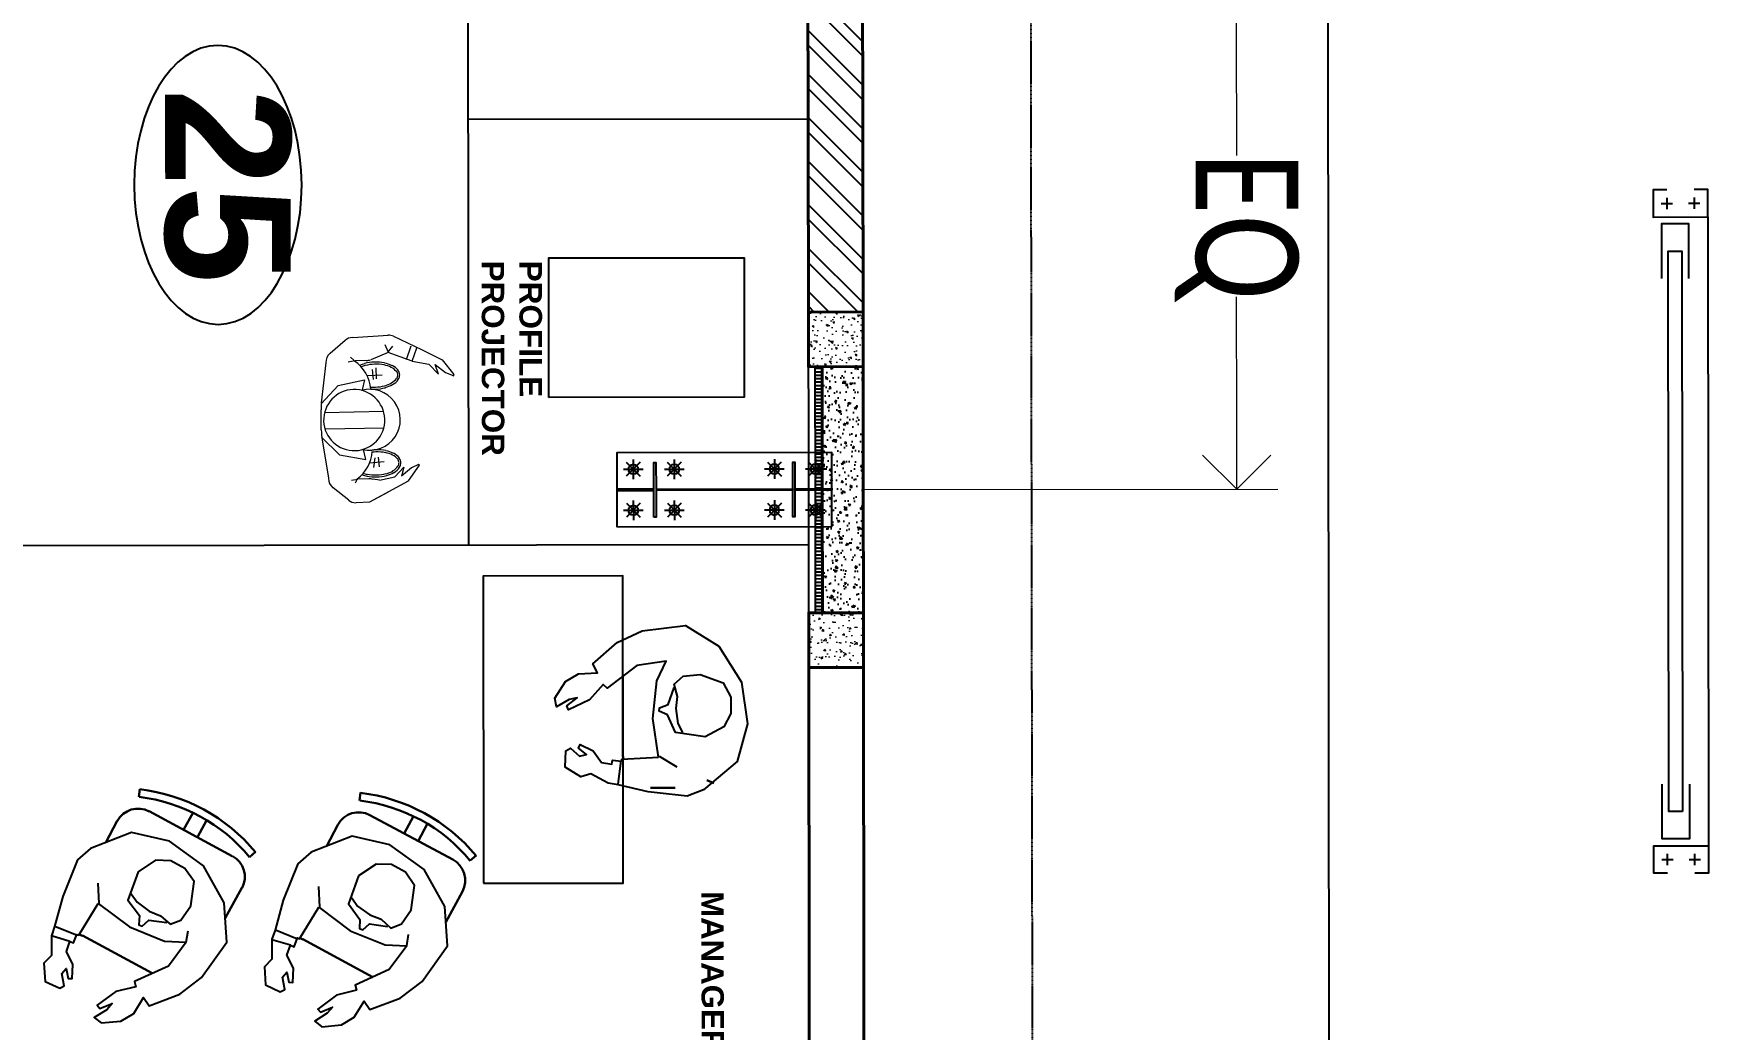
# Model space of a CAD drawing. Header units: feet. Extents: x -99009 to 3252343, y -11094690 to 9035152.
# Drawn here: x 2525981 to 2532108, y -1958411 to -1954768 of the extents above; entities that cross this region are included whole.
import ezdxf

# ---------------------------------------------------------------- set-up
doc = ezdxf.new("R2010")
doc.units = ezdxf.units.FT
doc.header["$PDSIZE"] = -1
doc.linetypes.add('HIDDEN', pattern=[0.375, 0.25, -0.125])
for name, color, linetype in [('1', 1, 'Continuous'), ('HATCH', 252, 'Continuous'), ('TEXT DETAILS', 190, 'Continuous'), ('WALL DIMENSIONS', 40, 'Continuous'), ('WINDOW', 5, 'Continuous')]:
    doc.layers.add(name, color=color, linetype=linetype)
for name, color, linetype, lineweight in [('DIMENTIONS', 33, 'Continuous', 15), ('ELEVATION', 2, 'Continuous', 25), ('RCC', 3, 'Continuous', 40), ('ROAD', 134, 'Continuous', 0), ('WALL', 10, 'Continuous', 40)]:
    doc.layers.add(name, color=color, linetype=linetype, lineweight=lineweight)
doc.layers.add('HATCH WALL', color=7, linetype='Continuous', true_color=0x7d7d7d)
doc.styles.add('Arial$101H0', font='arialbd.ttf')
doc.styles.add('CALIBRI', font='calibri.ttf', dxfattribs={"width": 0.8})
doc.dimstyles.new('MERAKI 150', dxfattribs={"dimtxt": 375, "dimasz": 250, "dimexe": 150, "dimexo": 0, "dimgap": 0, "dimtad": 0, "dimdec": 0, "dimzin": 0, "dimdsep": 46, "dimtxsty": 'CALIBRI', "dimblk": 'OPEN90', "dimcen": 0, "dimclrd": 8, "dimclre": 8, "dimclrt": 256, "dimadec": 0, "dimazin": 0, "dimtfac": 1, "dimtdec": 0, "dimtix": 1, "dimtofl": 0, "dimtmove": 0, "dimatfit": 0, "dimldrblk": 'OPEN90', "dimfxl": 1, "dimtolj": 1, "dimtzin": 0, "dimlwd": -1, "dimlwe": -1, "dimarcsym": 1})
pattern_1 = [(270, (-3125, -67.5), (12.5, -5e-15), [])]
pattern_2 = [(45, (612769.12, -85329.73), (-79.549513, 79.549513), []), (45, (612822.15, -85329.73), (-79.549513, 79.549513), [])]
pattern_3 = [(230, (46526.59, -1654.01), (-71.72602, 6.27521), [7.5, -82.5]), (175, (46526.59, -1654.01), (13.87513, -75.21921), [6, -66]), (280.45144, (46520.61, -1653.485), (-57.85088, -68.944), [6.37402, -70.11421]), (226.1842, (46526.59, -1674.01), (-106.72413, 16.55193), [11.25, -123.75]), (276.63564, (46517.7, -1672.63), (-93.4662, -97.41186), [9.56103, -105.17138]), (171.18416, (46526.59, -1674.01), (-93.4662, -97.41186), [9, -99]), (201, (46516.59, -1669.01), (-59.690705, 40.26189), [7.5, -82.5]), (146, (46516.59, -1669.01), (-24.33153, -72.515), [6, -66]), (251.45144, (46511.615, -1665.65), (-84.02224, -32.25312), [6.37402, -70.11421]), (217.5, (46526.59, -1654.008), (-1.215986, -33.289385), [0, -65.2, 0, -67, 0, -66.25]), (187.5, (46526.59, -1654.008), (-26.306954, -39.44117), [0, -38.2, 0, -63.7, 0, -25.25]), (147.5, (46548.89, -1654.008), (-53.382244, 2.255487), [0, -25, 0, -78, 0, -103.5]), (137.5, (46558.89, -1654.01), (-58.318617, -10.0105), [0, -32.5, 0, -51.8, 0, -73.5])]

# ---------------------------------------------------------------- blocks, each defined once
blk = doc.blocks.new('_Open90')
at = {"color": 0, "linetype": 'ByBlock', "lineweight": -2}
for p, q in [((-0.5, 0.5), (0, 0)), ((0, 0), (-1, 0)), ((0, 0), (-0.5, -0.5))]:
    blk.add_line(p, q, dxfattribs=at)
blk = doc.blocks.new('*D177')
at = {"layer": 'Defpoints', "color": 0, "transparency": 16777216}
for p in [(1926, 1366.2), (0, 0), (1926, 0)]:
    blk.add_point(p, dxfattribs=at)
at = {"layer": 'DIMENTIONS', "color": 8, "transparency": 16777216}
for p, q in [((0, 0), (0, 1516.2)), ((1926, 0), (1926, 1516.2)), ((250, 1366.2), (704.2, 1366.2)), ((1676, 1366.2), (1221.8, 1366.2))]:
    blk.add_line(p, q, dxfattribs=at)
at = {"layer": 'DIMENTIONS', "color": 8, "linetype": 'ByBlock', "transparency": 16777216, "xscale": 250, "yscale": 250, "zscale": 250}
for p, rotation in [((0, 1366.2), 179.9999999999762), ((1926, 1366.2), 359.9999999999762)]:
    blk.add_blockref('_Open90', p, dxfattribs=dict(at, rotation=rotation))
at = {"layer": 'DIMENTIONS', "transparency": 16777216, "insert": (963, 1366.2), "char_height": 375, "attachment_point": 5, "style": 'CALIBRI'}
blk.add_mtext('\\A1;\\A1;EQ', dxfattribs=at)
blk = doc.blocks.new('*D178')
at = {"layer": 'Defpoints', "color": 0, "transparency": 16777216}
for p in [(4325, 1366.2), (4325, 0), (6250, 0)]:
    blk.add_point(p, dxfattribs=at)
at = {"layer": 'DIMENTIONS', "color": 8, "transparency": 16777216}
for p, q in [((4325, 0), (4325, 1516.2)), ((6250, 0), (6250, 1516.2)), ((4575, 1366.2), (5028.7, 1366.2)), ((6000, 1366.2), (5546.3, 1366.2))]:
    blk.add_line(p, q, dxfattribs=at)
at = {"layer": 'DIMENTIONS', "color": 8, "linetype": 'ByBlock', "transparency": 16777216, "xscale": 250, "yscale": 250, "zscale": 250}
for p, rotation in [((4325, 1366.2), 179.9999999983568), ((6250, 1366.2), 359.9999999983567)]:
    blk.add_blockref('_Open90', p, dxfattribs=dict(at, rotation=rotation))
at = {"layer": 'DIMENTIONS', "transparency": 16777216, "insert": (5287.5, 1366.2), "char_height": 375, "attachment_point": 5, "rotation": 360, "style": 'CALIBRI'}
blk.add_mtext('\\A1;\\A1;EQ', dxfattribs=at)
blk = doc.blocks.new('W-3')
for p, q in [((1200, 32.5), (-1200, 32.5)), ((1200, -32.5), (-1200, -32.5))]:
    blk.add_line(p, q)
blk.add_lwpolyline([(-1200, 100), (1200, 100), (1200, -100), (-1200, -100)], close=True)
blk = doc.blocks.new('RCC COLUMN')
at = {"layer": 'ROAD'}
h = blk.add_hatch(dxfattribs=at)
h.set_pattern_fill('AR-CONC', color=252, scale=10)
h.set_pattern_definition([(50, (-23146.816, 205572.735), (71.726018, -6.275213), [7.5, -82.5]), (355, (-23146.82, 205572.735), (-13.875133, 75.219213), [6, -66]), (100.451444, (-23140.84, 205572.21), (57.850885, 68.944), [6.37402, -70.11421]), (46.1842, (-23146.82, 205592.735), (106.724133, -16.551928), [11.25, -123.75]), (96.635635, (-23137.92, 205591.36), (93.466195, 97.41186), [9.561034, -105.171376]), (351.184164, (-23146.82, 205592.73), (93.466195, 97.41186), [9, -99]), (21, (-23136.816, 205587.735), (59.690705, -40.261889), [7.5, -82.5]), (326, (-23136.82, 205587.735), (24.331533, 72.515005), [6, -66]), (71.451445, (-23131.84, 205584.38), (84.022238, 32.253115), [6.37402, -70.11421]), (37.5, (-23146.816, 205572.735), (1.2159855, 33.2893854), [0, -65.2, 0, -67, 0, -66.25]), (7.5, (-23146.816, 205572.735), (26.306954, 39.441171), [0, -38.2, 0, -63.7, 0, -25.25]), (327.5, (-23169.116, 205572.735), (53.3822436, -2.2554872), [0, -25, 0, -78, 0, -103.5]), (317.5, (-23179.116, 205572.735), (58.318617, 10.010498), [0, -32.5, 0, -51.8, 0, -73.5])])
h.paths.add_polyline_path([(-100, -115), (100, -115), (100, 85), (-100, 85)])
at = {"layer": 'RCC'}
blk.add_lwpolyline([(-100, -115), (100, -115), (100, 85), (-100, 85)], close=True, dxfattribs=at)
blk = doc.blocks.new('W')
at = {"layer": 'TEXT DETAILS', "linetype": 'HIDDEN', "ltscale": 0.5}
blk.add_lwpolyline([(0, 0), (0, -500)], dxfattribs=at)
at = {"layer": 'TEXT DETAILS'}
blk.add_circle((0, -753), 253, dxfattribs=at)
at = {"layer": 'TEXT DETAILS', "insert": (0, -753), "char_height": 250, "width": 261.905, "attachment_point": 5, "style": 'CALIBRI'}
blk.add_mtext('W', dxfattribs=at)
blk = doc.blocks.new('HALF PARADI')
at = {"layer": 'HATCH'}
h = blk.add_hatch(dxfattribs=at)
h.set_pattern_fill('ANSI31', color=256, scale=100, angle=315)
h.set_pattern_definition([(90, (593294.512, -61495.616), (-12.5, 8e-16), [])])
h.paths.add_polyline_path([(0, -150), (450, -150), (450, -175), (0, -175)])
at = {"layer": 'WALL DIMENSIONS'}
h = blk.add_hatch(dxfattribs=at)
h.set_pattern_fill('AR-CONC', color=252, scale=10, angle=360)
h.set_pattern_definition([(50, (546767.92, -60295.91), (71.726018, -6.2752135), [7.5, -82.5]), (355, (546767.92, -60295.91), (-13.875133, 75.219213), [6, -66]), (100.451444, (546773.9, -60296.43), (57.850885, 68.943999), [6.374019, -70.114211]), (46.1842, (546767.92, -60275.91), (106.724133, -16.551928), [11.25, -123.75]), (96.635635, (546776.82, -60277.29), (93.466195, 97.41186), [9.561034, -105.171376]), (351.184164, (546767.92, -60275.91), (93.466195, 97.41186), [9, -99]), (21, (546777.92, -60280.91), (59.690705, -40.261889), [7.5, -82.5]), (326, (546777.92, -60280.91), (24.331533, 72.5150045), [6, -66]), (71.451445, (546782.9, -60284.266), (84.022238, 32.253115), [6.374019, -70.114211]), (37.5, (546767.923, -60295.91), (1.2159855, 33.2893854), [0, -65.2, 0, -67, 0, -66.25]), (7.5, (546767.923, -60295.91), (26.3069537, 39.4411712), [0, -38.2, 0, -63.7, 0, -25.25]), (327.5, (546745.623, -60295.91), (53.3822436, -2.2554872), [0, -25, 0, -78, 0, -103.5]), (317.5, (546735.623, -60295.91), (58.318617, 10.0104982), [0, -32.5, 0, -51.8, 0, -73.5])])
h.paths.add_polyline_path([(0, 0), (450, 0), (450, -150), (0, -150)])
at = {"layer": 'ELEVATION'}
blk.add_lwpolyline([(0, -150), (450, -150), (450, -175), (0, -175)], dxfattribs=at)
at = {"layer": 'RCC'}
blk.add_lwpolyline([(0, 0), (450, 0), (450, -150), (0, -150)], dxfattribs=at)
at = {"xscale": -1, "rotation": 180}
blk.add_blockref('RCC COLUMN', (550, -115), dxfattribs=at)
blk = doc.blocks.new('CHANNEL')
for points in [[(-50, 100), (0, 100), (0, 0), (-200, 0), (-200, 100), (-150, 100)], [(-150, 70.7), (-150, 29.3)], [(-50, 70.7), (-50, 29.3)], [(-129.3, 50), (-170.7, 50)], [(-29.3, 50), (-70.7, 50)]]:
    blk.add_lwpolyline(points)
blk = doc.blocks.new('rs r')
for points in [[(1636312.2, -1426797.5), (1636112.2, -1426797.5), (1636112.2, -1426897.5), (1636312.2, -1426897.5)], [(1638162.2, -1426797.5), (1638362.2, -1426797.5), (1638362.2, -1426897.5), (1638162.2, -1426897.5)]]:
    blk.add_lwpolyline(points)
blk.add_lwpolyline([(1638262.2, -1426822.5), (1638262.2, -1426872.5), (1636212.2, -1426872.5), (1636212.2, -1426822.5)], close=True)
at = {"layer": 'ELEVATION'}
blk.add_lwpolyline([(1636087.2, -1426728.1), (1638387.2, -1426728.1)], dxfattribs=at)
at = {"layer": 'ELEVATION', "xscale": -1, "rotation": 89.99999999999991}
blk.add_blockref('CHANNEL', (1636087.2, -1426928.1), dxfattribs=at)
at = {"layer": 'ELEVATION', "rotation": 270}
blk.add_blockref('CHANNEL', (1638387.2, -1426928.1), dxfattribs=at)
blk = doc.blocks.new('m30ab')
at = {"color": 7}
for p, q in [((-110.5, 75.5), (-38.5, 75.5)), ((-100, 100.9), (-49.1, 50)), ((-49.1, 100.9), (-100, 50)), ((-74.5, 111.5), (-74.5, 39.5)), ((39.5, 75.5), (111.5, 75.5)), ((50, 100.9), (100.9, 50)), ((100.9, 100.9), (50, 50)), ((75.5, 111.5), (75.5, 39.5)), ((-100, -49.1), (-49.1, -100)), ((-49.1, -49.1), (-100, -100)), ((-74.5, -38.5), (-74.5, -110.5)), ((50, -49.1), (100.9, -100)), ((100.9, -49.1), (50, -100)), ((75.5, -38.5), (75.5, -110.5)), ((-110.5, -74.5), (-38.5, -74.5)), ((39.5, -74.5), (111.5, -74.5))]:
    blk.add_line(p, q, dxfattribs=at)
for centre in [(-74.5, 75.5), (75.5, 75.5), (-74.5, -74.5), (75.5, -74.5)]:
    blk.add_circle(centre, 18, dxfattribs=at)
blk = doc.blocks.new('FD830J')
at = {"color": 1}
blk.add_lwpolyline([(928669.3, 407578.9), (927883.3, 407578.9), (927883.3, 407308.9), (928669.3, 407308.9)], close=True, dxfattribs=at)
at = {"color": 3}
blk.add_lwpolyline([(928534.3, 407543.9), (928534.3, 407343.9), (928526.3, 407343.9), (928526.3, 407441.4), (928026.3, 407441.4), (928026.3, 407343.9), (928018.3, 407343.9), (928018.3, 407543.9), (928026.3, 407543.9), (928026.3, 407446.4), (928526.3, 407446.4), (928526.3, 407543.9)], close=True, dxfattribs=at)
at = {"color": 4}
for points in [[(928018.3, 407446.4), (928018.3, 407441.4), (927883.3, 407441.4), (927883.3, 407446.4)], [(928534.3, 407446.4), (928534.3, 407441.4), (928669.3, 407441.4), (928669.3, 407446.4)]]:
    blk.add_lwpolyline(points, close=True, dxfattribs=at)
at = {"color": 1, "xscale": -1, "rotation": 179.9999999999999}
blk.add_blockref('m30ab', (928017.8, 407444.4), dxfattribs=at)
at = {"color": 1, "rotation": 180}
blk.add_blockref('m30ab', (928534.8, 407444.4), dxfattribs=at)
blk = doc.blocks.new('WALL W SIDE')
at = {"layer": 'HATCH'}
h = blk.add_hatch(dxfattribs=at)
h.set_pattern_fill('ANSI31', color=256, scale=100, angle=225)
h.set_pattern_definition(pattern_1)
h.paths.add_polyline_path([(0, -150), (450, -150), (450, -175), (0, -175)])
h = blk.add_hatch(dxfattribs=at)
h.set_pattern_fill('ANSI31', color=256, scale=100, angle=315)
h.set_pattern_definition(pattern_1)
h.paths.add_polyline_path([(6250, -150), (5800, -150), (5800, -175), (6250, -175)])
at = {"layer": 'HATCH WALL'}
h = blk.add_hatch(dxfattribs=at)
h.set_pattern_fill('ANSI32', color=256, scale=300, style=0)
h.set_pattern_definition(pattern_2)
h.paths.add_polyline_path([(5600, -200), (4325, -200), (4325, 0), (5600, 0)])
h = blk.add_hatch(dxfattribs=at)
h.set_pattern_fill('ANSI32', color=256, scale=300, style=0)
h.set_pattern_definition(pattern_2)
h.paths.add_polyline_path([(1925, -200), (650, -200), (650, 0), (1925, 0)])
at = {"layer": 'WALL DIMENSIONS'}
h = blk.add_hatch(dxfattribs=at)
h.set_pattern_fill('AR-CONC', color=252, scale=10, angle=180)
h.set_pattern_definition(pattern_3)
h.paths.add_polyline_path([(450, 0), (0, 0), (0, -150), (450, -150)])
h = blk.add_hatch(dxfattribs=at)
h.set_pattern_fill('AR-CONC', color=252, scale=10, angle=360)
h.set_pattern_definition(pattern_3)
h.paths.add_polyline_path([(5800, 0), (6250, 0), (6250, -150), (5800, -150)])
at = {"layer": 'ELEVATION'}
for points in [[(0, -175), (450, -175), (450, -150), (0, -150)], [(6250, -175), (5800, -175), (5800, -150), (6250, -150)]]:
    blk.add_lwpolyline(points, dxfattribs=at)
at = {"layer": 'RCC'}
for points in [[(0, -150), (450, -150), (450, 0), (0, 0)], [(6250, -150), (5800, -150), (5800, 0), (6250, 0)]]:
    blk.add_lwpolyline(points, dxfattribs=at)
at = {"layer": 'WALL'}
for points in [[(5600, -200), (4325, -200), (4325, 0), (5600, 0)], [(1925, -200), (650, -200), (650, 0), (1925, 0)]]:
    blk.add_lwpolyline(points, close=True, dxfattribs=at)
at = {"xscale": -1, "rotation": 180}
blk.add_blockref('RCC COLUMN', (550, -115), dxfattribs=at)
at = {"rotation": 180}
blk.add_blockref('RCC COLUMN', (5700, -115), dxfattribs=at)
blk.add_blockref('W', (3125, -200))
at = {"layer": 'WINDOW', "rotation": 180}
blk.add_blockref('W-3', (3125, -100), dxfattribs=at)
at = {"layer": 'DIMENTIONS'}
for p1, p2, distance, picture, middle in [((0, 0), (1926, 0), 1366.2, '*D177', (963, 1366.2)), ((6250, 0), (4325, 0), -1366.2, '*D178', (5287.5, 1366.2))]:
    dim = blk.add_aligned_dim(p1=p1, p2=p2, distance=distance, text='\\A1;EQ', dimstyle='MERAKI 150', override={"dimtxsty": 'CALIBRI'}, dxfattribs=at)
    dim.commit()
    dim.dimension.update_dxf_attribs({"geometry": picture, "text_midpoint": middle})

msp = doc.modelspace()

# ---------------------------------------------------------------- linework, layer by layer
at = {"color": 7, "linetype": 'Continuous', "lineweight": 25, "transparency": 33554684}
for p, q in [((2527568.68214, -1953215.55621), (2527572.56872, -1956638.74932)), ((2528814.74119, -1955080.99692), (2527570.8017, -1955082.40925))]:
    msp.add_line(p, q, dxfattribs=at)
at = {"color": 242, "linetype": 'Continuous', "lineweight": 5, "true_color": 0xcd2027, "transparency": 33554684}
for p, q in [((2527148.87994, -1955879.46361), (2527279.11693, -1955871.76527)), ((2527066.83397, -1955937.12915), (2527121.52128, -1955889.87658)), ((2527280.13253, -1955934.99936), (2527267.83087, -1955906.69904)), ((2527280.12825, -1955931.22413), (2527295.20668, -1955911.387)), ((2527297.99631, -1955874.57526), (2527400.92715, -1955923.5365)), ((2527346.22805, -1955960.40718), (2527362.216, -1955910.36711)), ((2527366.99934, -1955966.99026), (2527383.93217, -1955917.89294)), ((2527400.92715, -1955923.5365), (2527476.47468, -1955961.20311)), ((2527034.95023, -1956118.3768), (2527051.77269, -1955972.06721)), ((2527156.52792, -1955965.3416), (2527132.93807, -1955970.08744)), ((2527152.75054, -1955963.45827), (2527140.46817, -1955952.1465)), ((2527198.99823, -1955964.34958), (2527156.52792, -1955965.3416)), ((2527235.88284, -1956031.31818), (2527234.89295, -1955990.73549)), ((2527476.47468, -1955961.20311), (2527519.00821, -1956015.89578)), ((2527033.06797, -1956123.09798), (2527096.22705, -1956056.01579)), ((2527096.22705, -1956056.01579), (2527191.52706, -1956034.19997)), ((2527191.52706, -1956034.19997), (2527184.01945, -1956071.96088)), ((2527256.63162, -1956018.08129), (2527202.83668, -1956020.02999)), ((2527224.56035, -1956034.16247), (2527221.68713, -1955997.35715)), ((2527034.11894, -1956217.47775), (2527033.09262, -1956144.80558)), ((2527262.44556, -1956151.15185), (2527046.31772, -1956155.17247)), ((2527263.45795, -1956211.55451), (2527048.27392, -1956215.57406)), ((2527035.09275, -1956243.90332), (2527101.23327, -1956308.95109)), ((2527036.99215, -1956254.28307), (2527060.74703, -1956394.88373)), ((2527197.52209, -1956326.77415), (2527188.98603, -1956289.97526)), ((2527101.23327, -1956308.95109), (2527197.52209, -1956326.77415)), ((2527263.59833, -1956335.19341), (2527210.74934, -1956339.02866)), ((2527226.8123, -1956355.05518), (2527230.54789, -1956320.12998)), ((2527246.63013, -1956353.14506), (2527243.75799, -1956317.28356)), ((2527353.33835, -1956403.98963), (2527392.91401, -1956347.31612)), ((2527167.40273, -1956399.48169), (2527144.75562, -1956403.28264)), ((2527165.51297, -1956397.59621), (2527157.97965, -1956412.70572)), ((2527207.98328, -1956396.60418), (2527165.51297, -1956397.59621)), ((2527211.85496, -1956481.54265), (2527353.33835, -1956403.98963)), ((2527246.68586, -1956402.2231), (2527224.03017, -1956398.47358)), ((2527077.77415, -1956428.84155), (2527134.45409, -1956474.08006)), ((2527161.83525, -1956483.48706), (2527211.85496, -1956481.54265)), ((2527227.89005, -1956473.03016), (2527279.76737, -1956444.65697))]:
    msp.add_line(p, q, dxfattribs=at)
at = {"color": 8, "linetype": 'Continuous', "lineweight": 30, "true_color": 0x767676, "transparency": 33554684}
for p, q in [((2528137.54199, -1957409.96579), (2528137.21195, -1957119.2728)), ((2528328.64775, -1957526.89081), (2528238.04214, -1957526.99368)), ((2528470.20079, -1957510.68533), (2528443.7613, -1957499.38964)), ((2526369.90458, -1957531.55362), (2526367.1053, -1957559.87109)), ((2527176.87684, -1957544.79456), (2527174.07757, -1957573.11202)), ((2526287.92505, -1957647.73528), (2526245.54368, -1957727.06341)), ((2526708.0666, -1957776.56019), (2526404.91764, -1957612.6815)), ((2526565.37043, -1957617.21837), (2526530.52132, -1957680.49318)), ((2526615.42335, -1957644.53202), (2526581.51805, -1957707.80576)), ((2527515.03886, -1957789.80112), (2527211.89098, -1957626.86624)), ((2527371.39889, -1957630.46038), (2527337.49465, -1957694.67793)), ((2527094.89839, -1957661.92003), (2527052.51702, -1957741.24815)), ((2527422.39562, -1957657.77296), (2527388.49138, -1957721.99051)), ((2526792.99221, -1957761.36281), (2526771.30605, -1957780.26363)), ((2527599.96448, -1957774.60375), (2527578.27831, -1957793.50456)), ((2526682.84202, -1958004.04695), (2526743.11931, -1957892.60897)), ((2527489.81536, -1958018.23169), (2527550.09158, -1957905.84991)), ((2526160.04395, -1958067.87576), (2526415.97248, -1958205.38139)), ((2526967.01622, -1958081.11669), (2527222.94582, -1958219.56614))]:
    msp.add_line(p, q, dxfattribs=at)
at = {"color": 5, "linetype": 'Continuous', "lineweight": 25, "transparency": 33554684}
for p, q in [((2528129.06808, -1957427.90779), (2528118.7837, -1957513.80615)), ((2528269.67731, -1957411.70339), (2528333.90022, -1957450.32666)), ((2526221.25863, -1957950.77387), (2526218.34148, -1957875.27241)), ((2527028.23089, -1957964.0148), (2527025.31374, -1957888.51334)), ((2526114.76472, -1958088.69098), (2526046.78802, -1958068.94816)), ((2526141.16671, -1958066.95338), (2526059.96276, -1958034.95605)), ((2526539.4828, -1958091.98401), (2526546.98611, -1958050.44787)), ((2526947.19517, -1958080.19539), (2526866.93502, -1958048.19699)), ((2527346.45506, -1958105.22494), (2527353.01457, -1958063.68987)), ((2526921.73806, -1958102.87572), (2526852.81754, -1958083.13397))]:
    msp.add_line(p, q, dxfattribs=at)
msp.add_lwpolyline([(2399418.96967, -1877847.67055), (2530627.71938, -1877471.10847), (2530777.44027, -2009341.13689), (2399568.69056, -2009717.69897)], close=True)
at = {"color": 7, "linetype": 'Continuous', "lineweight": 25, "transparency": 33554684}
for points in [[(2523837.91884, -1956642.98952), (2523834.03226, -1953219.79641), (2528812.62163, -1953214.14388), (2528816.50821, -1956637.33699)], [(2523842.15796, -1960376.69559), (2523837.91884, -1956642.98952), (2528816.50821, -1956637.33699), (2528820.74733, -1960371.04307), (2523842.15796, -1960376.69559), (2523846.04454, -1963799.8887)]]:
    msp.add_lwpolyline(points, dxfattribs=at)
for points in [[(2527866.42508, -1956099.50039), (2527865.84536, -1955588.90004), (2528580.30833, -1955588.08886), (2528580.88805, -1956098.68921)], [(2527627.46992, -1957875.84306), (2528138.07028, -1957875.26334), (2528136.79511, -1956752.13133), (2527626.19476, -1956752.71105)]]:
    msp.add_lwpolyline(points, close=True, dxfattribs=at)
at = {"color": 242, "linetype": 'Continuous', "lineweight": 5, "true_color": 0xcd2027, "transparency": 33554684}
for points in [[(2527366.99934, -1955966.99026), (2527278.24491, -1955935.0015), (2527215.03975, -1955961.49993)], [(2527366.99934, -1955966.99026), (2527427.41486, -1955977.30357), (2527463.32138, -1956014.07138), (2527427.41486, -1955977.30357), (2527463.32138, -1956014.07138), (2527451.01222, -1955979.1644)], [(2527451.01222, -1955979.1644), (2527488.7967, -1956007.43579), (2527516.18, -1956018.73042)], [(2527246.68586, -1956402.2231), (2527303.30043, -1956389.8893), (2527336.293, -1956353.98707), (2527303.30043, -1956389.8893), (2527336.293, -1956353.98707), (2527326.89243, -1956387.03108)], [(2527390.07937, -1956344.48791), (2527363.66666, -1956356.78742), (2527326.89243, -1956387.03108)]]:
    msp.add_lwpolyline(points, dxfattribs=at)
at = {"color": 5, "linetype": 'Continuous', "lineweight": 25, "transparency": 33554684}
for points in [[(2528267.79291, -1957414.53695), (2528246.86839, -1957272.98927), (2528261.81288, -1957135.17609), (2528295.70961, -1957064.35189), (2528188.1326, -1957079.57498), (2528079.68893, -1957162.75335), (2528065.5168, -1957149.55611), (2528015.55818, -1957205.2976), (2527938.20768, -1957242.19399), (2527932.52768, -1957227.09949), (2527970.2468, -1957197.79856), (2527940.99624, -1957204.43844), (2527893.83582, -1957230.91866), (2527888.13654, -1957198.8356), (2527927.70791, -1957138.38686), (2527974.86619, -1957110.01902), (2528043.75991, -1957106.16557), (2528026.73386, -1957073.15156), (2528116.30779, -1956995.65747), (2528207.80898, -1956953.08215), (2528366.34629, -1956933.08215), (2528488.18438, -1957009.3924), (2528571.38846, -1957140.48747), (2528592.32584, -1957293.36086), (2528554.72888, -1957430.25594), (2528432.15166, -1957534.21417), (2528372.71852, -1957557.87689), (2528229.24143, -1957541.99502), (2528119.72965, -1957515.69269), (2528082.91469, -1957510.07163), (2528019.64095, -1957476.16632), (2527982.84421, -1957486.59001), (2527926.17606, -1957451.73339), (2527928.93997, -1957392.27025), (2527944.97293, -1957381.87014), (2527978.98325, -1957411.08962), (2528003.51584, -1957405.39891), (2527975.1748, -1957381.83585), (2527980.82265, -1957368.6161), (2528028.03878, -1957391.21392), (2528059.23375, -1957434.59375), (2528096.99252, -1957440.21374), (2528098.86406, -1957426.05447), (2528131.90164, -1957429.7922), (2528132.83688, -1957422.24066)], [(2526218.4272, -1957950.77708), (2526332.72446, -1958035.59018), (2526461.14241, -1958088.29771), (2526539.4828, -1958091.98401), (2526475.40241, -1958178.88725), (2526350.88399, -1958235.6572), (2526355.62447, -1958254.52801), (2526282.97051, -1958271.59907), (2526214.13036, -1958322.64295), (2526224.52618, -1958334.90067), (2526268.86374, -1958315.97414), (2526249.06949, -1958338.64805), (2526202.85502, -1958367.01481), (2526229.30416, -1958386.80478), (2526301.02717, -1958381.06049), (2526348.18544, -1958352.69266), (2526383.98372, -1958294.13582), (2526404.7818, -1958324.31411), (2526516.10297, -1958281.71629), (2526596.25811, -1958221.22147), (2526688.60453, -1958091.8147), (2526679.00356, -1957948.36654), (2526603.34458, -1957812.54385), (2526478.659, -1957722.07969), (2526339.8838, -1957691.09153), (2526189.88363, -1957748.83423), (2526141.79655, -1957790.41645), (2526088.15164, -1957924.49832), (2526058.07407, -1958034.01439), (2526046.78694, -1958068.00435), (2526046.86946, -1958140.6776), (2526019.53009, -1958168.07912), (2526024.32521, -1958235.08415), (2526077.20634, -1958259.56317), (2526094.18525, -1958251.0496), (2526084.6968, -1958206.70132), (2526100.72011, -1958187.80694), (2526108.31237, -1958224.60689), (2526122.4695, -1958224.59082), (2526125.24306, -1958173.62195), (2526101.5932, -1958125.51451), (2526114.76472, -1958088.69098), (2526127.98447, -1958094.33883), (2526140.21862, -1958063.17922), (2526146.82849, -1958066.00315)], [(2527024.45566, -1957964.01909), (2527139.6978, -1958049.77492), (2527268.11468, -1958101.53865), (2527346.45506, -1958105.22494), (2527282.37467, -1958192.12818), (2527157.85626, -1958248.89814), (2527162.59673, -1958267.76895), (2527089.94384, -1958285.78382), (2527021.10369, -1958336.82769), (2527031.49845, -1958348.14161), (2527074.8922, -1958329.21615), (2527056.04175, -1958351.88898), (2527009.82729, -1958380.25574), (2527036.2775, -1958400.98952), (2527107.99943, -1958394.30142), (2527154.2139, -1958365.93466), (2527190.95599, -1958307.37675), (2527211.75514, -1958338.49885), (2527322.1325, -1958295.9021), (2527403.23144, -1958235.40621), (2527495.57679, -1958105.05563), (2527485.97583, -1957961.60747), (2527410.31685, -1957825.78479), (2527284.68746, -1957735.3217), (2527146.85607, -1957704.33247), (2526996.8559, -1957762.07516), (2526947.82608, -1957804.60226), (2526895.1239, -1957937.73926), (2526865.04633, -1958047.25532), (2526852.8154, -1958081.24635), (2526852.89791, -1958153.9196), (2526826.50235, -1958181.32005), (2526830.35367, -1958248.32616), (2526884.17968, -1958273.74791), (2526901.15752, -1958264.29054), (2526891.66907, -1958219.94226), (2526907.69238, -1958201.04787), (2526915.28464, -1958237.84783), (2526929.44284, -1958238.77556), (2526932.21532, -1958186.86289), (2526908.56546, -1958138.75545), (2526921.73806, -1958102.87572), (2526934.95781, -1958108.52357), (2526947.19089, -1958076.42016), (2526953.80076, -1958079.24408)]]:
    msp.add_lwpolyline(points, close=True, dxfattribs=at)
for points in [[(2528356.4091, -1957324.77443), (2528339.38305, -1957291.76042), (2528331.77043, -1957237.02811), (2528337.38291, -1957192.66268), (2528325.06197, -1957147.37381), (2528357.11931, -1957119.02312), (2528420.34697, -1957112.34467), (2528504.38128, -1957143.39498), (2528531.81066, -1957195.27336), (2528531.87817, -1957254.73329), (2528506.45107, -1957303.84026), (2528438.53865, -1957340.72594), (2528329.98247, -1957324.80443), (2528300.65154, -1957260.65868), (2528270.4336, -1957246.53584), (2528271.36347, -1957234.26526), (2528302.49629, -1957222.9042), (2528325.07697, -1957160.58713)], [(2526339.19396, -1957914.7752), (2526359.99311, -1957945.8973), (2526404.38853, -1957977.93642), (2526445.93539, -1957994.87783), (2526480.89167, -1958025.98386), (2526520.51554, -1958011.78172), (2526557.26406, -1957958.88666), (2526568.48904, -1957870.15581), (2526535.40109, -1957822.05909), (2526483.45948, -1957793.80377), (2526427.77264, -1957791.97938), (2526364.5857, -1957834.52255), (2526326.95124, -1957938.38434), (2526369.48584, -1957994.02082), (2526366.69299, -1958028.00113), (2526378.96786, -1958032.70624), (2526403.48223, -1958010.97079), (2526468.61573, -1958020.33494)], [(2527146.1673, -1957928.95994), (2527166.96644, -1957960.08205), (2527211.36187, -1957992.12117), (2527252.90766, -1958008.11876), (2527287.865, -1958040.1686), (2527327.48781, -1958025.02266), (2527363.29359, -1957973.07248), (2527375.46238, -1957884.34056), (2527342.37336, -1957835.30002), (2527290.43175, -1957807.04471), (2527234.74598, -1957806.16412), (2527170.61523, -1957848.70837), (2527133.9235, -1957951.62527), (2527175.51537, -1958008.20663), (2527173.66526, -1958041.24207), (2527185.94012, -1958045.94718), (2527210.4545, -1958024.21173), (2527275.58906, -1958034.51968)]]:
    msp.add_lwpolyline(points, dxfattribs=at)
at = {"color": 7, "linetype": 'Continuous', "lineweight": 25, "transparency": 33554684}
for points in [[(2526655.47084, -1954811.63131), (2526486.32488, -1954811.82336), (2526349.46432, -1955040.37131), (2526349.78419, -1955322.10748)], [(2526962.31585, -1955321.41203), (2526961.99598, -1955039.67586), (2526824.6168, -1954811.43927), (2526655.47084, -1954811.63131)], [(2526349.78419, -1955322.10748), (2526350.10406, -1955603.84365), (2526487.48324, -1955832.08025), (2526656.6292, -1955831.88821)], [(2526656.6292, -1955831.88821), (2526825.77516, -1955831.69616), (2526962.63572, -1955603.14821), (2526962.31585, -1955321.41203)]]:
    msp.add_open_spline(points, degree=3, dxfattribs=at)
at = {"color": 242, "linetype": 'Continuous', "lineweight": 5, "true_color": 0xcd2027, "transparency": 33554684}
for points in [[(2527297.72051, -1955875.16834), (2527291.46906, -1955872.58228), (2527284.71339, -1955871.44458), (2527277.95975, -1955871.84053)], [(2527147.72276, -1955879.53887), (2527137.84981, -1955880.11769), (2527128.44534, -1955883.94497), (2527120.97386, -1955890.42473)], [(2527066.28655, -1955937.6773), (2527056.21882, -1955946.4087), (2527050.5575, -1955959.16656), (2527050.83832, -1955972.49013)], [(2527215.52416, -1956068.99762), (2527211.71958, -1956027.59558), (2527189.96665, -1955989.93898), (2527156.00238, -1955965.95916)], [(2527192.75498, -1955976.22371), (2527186.82277, -1955977.76284), (2527181.03495, -1955979.81268), (2527175.45636, -1955982.35028)], [(2527194.41416, -1955982.61863), (2527189.64702, -1955983.85548), (2527184.97821, -1955985.4443), (2527180.44618, -1955987.37203)], [(2527228.37349, -1955970.05718), (2527216.10745, -1955970.44751), (2527203.92277, -1955972.19982), (2527192.04382, -1955975.28183)], [(2527228.61364, -1955977.60383), (2527216.90673, -1955977.97637), (2527205.27748, -1955979.64879), (2527193.94001, -1955982.59033)], [(2527198.47627, -1955964.34121), (2527203.89544, -1955964.22699), (2527209.24897, -1955963.13097), (2527214.27702, -1955961.10633)], [(2527264.96184, -1955972.96146), (2527252.91098, -1955970.64093), (2527240.63954, -1955969.66686), (2527228.37349, -1955970.05718)], [(2527263.53415, -1955980.37571), (2527252.0326, -1955978.16096), (2527240.32055, -1955977.2313), (2527228.61364, -1955977.60383)], [(2527289.74907, -1955989.12614), (2527281.52807, -1955984.97894), (2527272.77154, -1955981.99211), (2527263.72983, -1955980.25102)], [(2527292.7247, -1955983.22753), (2527283.95823, -1955978.80516), (2527274.62071, -1955975.62016), (2527264.97906, -1955973.76354)], [(2527308.80997, -1956004.62464), (2527303.64708, -1955998.26158), (2527297.19544, -1955993.06375), (2527289.87948, -1955989.37311)], [(2527314.67319, -1955999.86732), (2527308.8387, -1955992.67653), (2527301.54783, -1955986.80257), (2527293.2802, -1955982.63185)], [(2527231.79954, -1956061.45019), (2527243.50645, -1956061.07764), (2527255.1357, -1956059.40522), (2527266.47317, -1956056.46369)], [(2527265.99903, -1956056.43538), (2527274.91175, -1956054.12295), (2527283.46067, -1956050.58543), (2527291.40136, -1956045.92394)], [(2527267.6582, -1956062.8303), (2527277.1623, -1956060.36443), (2527286.27843, -1956056.5922), (2527294.74599, -1956051.62142)], [(2527291.18242, -1956045.95234), (2527298.24894, -1956041.80403), (2527304.35705, -1956036.20653), (2527309.10493, -1956029.52809)], [(2527295.00486, -1956052.46375), (2527302.9906, -1956047.77582), (2527309.89326, -1956041.45019), (2527315.25876, -1956033.90301)], [(2527314.19265, -1956016.89271), (2527314.04504, -1956012.25428), (2527312.38204, -1956007.7919), (2527309.45803, -1956004.18816)], [(2527310.27534, -1956029.87259), (2527312.96433, -1956026.09023), (2527314.34025, -1956021.53114), (2527314.19265, -1956016.89271)], [(2527320.79595, -1956016.68258), (2527320.60244, -1956010.60109), (2527318.42205, -1956004.75041), (2527314.58834, -1956000.0255)], [(2527315.65995, -1956033.70064), (2527319.18549, -1956028.74155), (2527320.98948, -1956022.76409), (2527320.79595, -1956016.68258)], [(2527161.94877, -1956070.36114), (2527100.32087, -1956066.19998), (2527046.98831, -1956112.78597), (2527042.82715, -1956174.41387)], [(2527266.00149, -1956189.48276), (2527270.16265, -1956127.85486), (2527223.57667, -1956074.5223), (2527161.94877, -1956070.36114)], [(2527301.45468, -1956115.10734), (2527273.90299, -1956077.26865), (2527225.70281, -1956060.58914), (2527180.65668, -1956073.30559)], [(2527215.78714, -1956068.71602), (2527221.1968, -1956069.07555), (2527226.62084, -1956069.16925), (2527232.03969, -1956068.99683)], [(2527216.28785, -1956061.18217), (2527221.45091, -1956061.52531), (2527226.6277, -1956061.61476), (2527231.79954, -1956061.45019)], [(2527232.03969, -1956068.99683), (2527244.30573, -1956068.6065), (2527256.49041, -1956066.85419), (2527268.36936, -1956063.77218)], [(2527304.14818, -1956242.90518), (2527330.08113, -1956203.93924), (2527329.00638, -1956152.94603), (2527301.45468, -1956115.10734)], [(2527034.52557, -1956118.77015), (2527033.54985, -1956127.35649), (2527033.07149, -1956135.99207), (2527033.09287, -1956144.63365)], [(2527042.82715, -1956174.41387), (2527038.66599, -1956236.04176), (2527085.25198, -1956289.37432), (2527146.87988, -1956293.53548)], [(2527034.12026, -1956218.24963), (2527034.15073, -1956230.57064), (2527035.19702, -1956242.86817), (2527037.2485, -1956255.01723)], [(2527146.87988, -1956293.53548), (2527208.50777, -1956297.69664), (2527261.84033, -1956251.11066), (2527266.00149, -1956189.48276)], [(2527165.76811, -1956397.39083), (2527197.31168, -1956373.06562), (2527217.19174, -1956336.61323), (2527220.56063, -1956296.92238)], [(2527185.21872, -1956289.75949), (2527230.76063, -1956300.56668), (2527278.21524, -1956281.87113), (2527304.14818, -1956242.90518)], [(2527233.45687, -1956290.94668), (2527229.08082, -1956291.08594), (2527224.71202, -1956291.39864), (2527220.36074, -1956291.88407)], [(2527233.69701, -1956298.49333), (2527229.52045, -1956298.62623), (2527225.35079, -1956298.92469), (2527221.19787, -1956299.38799)], [(2527270.04522, -1956293.85096), (2527257.99435, -1956291.53044), (2527245.72292, -1956290.55636), (2527233.45687, -1956290.94668)], [(2527268.61753, -1956301.26521), (2527257.11598, -1956299.05046), (2527245.40392, -1956298.1208), (2527233.69701, -1956298.49333)], [(2527294.83244, -1956310.01565), (2527286.61144, -1956305.86844), (2527277.85492, -1956302.88161), (2527268.8132, -1956301.14052)], [(2527297.80807, -1956304.11703), (2527289.04161, -1956299.69467), (2527279.70409, -1956296.50966), (2527270.06244, -1956294.65305)], [(2527313.89334, -1956325.51414), (2527308.73046, -1956319.15108), (2527302.27881, -1956313.95326), (2527294.96285, -1956310.26262)], [(2527296.2658, -1956366.84184), (2527303.33231, -1956362.69353), (2527309.44042, -1956357.09604), (2527314.18831, -1956350.41759)], [(2527319.75656, -1956320.75682), (2527313.92208, -1956313.56604), (2527306.63121, -1956307.69208), (2527298.36358, -1956303.52136)], [(2527300.08824, -1956373.35325), (2527308.07397, -1956368.66532), (2527314.97663, -1956362.3397), (2527320.34213, -1956354.79251)], [(2527318.33221, -1956337.78329), (2527318.18461, -1956333.14486), (2527316.5216, -1956328.68247), (2527313.59759, -1956325.07874)], [(2527314.41491, -1956350.76316), (2527317.10389, -1956346.9808), (2527318.47982, -1956342.42172), (2527318.33221, -1956337.78329)], [(2527324.93552, -1956337.57316), (2527324.742, -1956331.49166), (2527322.56162, -1956325.64098), (2527318.72791, -1956320.91607)], [(2527319.79951, -1956354.59122), (2527323.32506, -1956349.63213), (2527325.12905, -1956343.65466), (2527324.93552, -1956337.57316)], [(2527392.36348, -1956345.33264), (2527391.67571, -1956344.51077), (2527390.52043, -1956344.25561), (2527389.55049, -1956344.71138)], [(2527392.47912, -1956348.2111), (2527393.09874, -1956347.33669), (2527393.05125, -1956346.15453), (2527392.36348, -1956345.33264)], [(2527059.81266, -1956395.30665), (2527060.09347, -1956408.63023), (2527066.2873, -1956421.13823), (2527076.71397, -1956429.43767)], [(2527184.2105, -1956382.61039), (2527189.5178, -1956384.54629), (2527194.97113, -1956386.05555), (2527200.51857, -1956387.12378)], [(2527186.47446, -1956376.40374), (2527191.45152, -1956378.2192), (2527196.56554, -1956379.63454), (2527201.7678, -1956380.6363)], [(2527200.53472, -1956386.98206), (2527212.58558, -1956389.30258), (2527224.85702, -1956390.27665), (2527237.12306, -1956389.88633)], [(2527201.96241, -1956379.5678), (2527213.46395, -1956381.78255), (2527225.17601, -1956382.71222), (2527236.88292, -1956382.33969)], [(2527223.48445, -1956399.17989), (2527218.37555, -1956397.3689), (2527212.98059, -1956396.49941), (2527207.56143, -1956396.61362)], [(2527236.88292, -1956382.33969), (2527248.58983, -1956381.96714), (2527260.21908, -1956380.29473), (2527271.55654, -1956377.35319)], [(2527237.12306, -1956389.88633), (2527249.38911, -1956389.496), (2527261.57379, -1956387.74369), (2527273.45273, -1956384.66168)], [(2527271.08347, -1956378.26869), (2527279.9962, -1956375.95626), (2527288.54511, -1956372.41874), (2527296.4858, -1956367.75725)], [(2527272.74265, -1956384.66361), (2527282.24675, -1956382.19774), (2527291.36288, -1956378.42551), (2527299.83044, -1956373.45473)], [(2527133.39391, -1956474.67618), (2527141.13177, -1956480.83539), (2527150.68915, -1956484.26303), (2527160.57772, -1956484.42535)]]:
    msp.add_open_spline(points, degree=3, dxfattribs=at)
at = {"color": 5, "linetype": 'Continuous', "lineweight": 5, "transparency": 33554684}
for points in [[(2527515.73771, -1956019.49006), (2527516.72599, -1956019.90456), (2527517.86949, -1956019.60096), (2527518.52202, -1956018.75083)], [(2527518.52202, -1956018.75083), (2527519.17455, -1956017.9007), (2527519.17219, -1956016.71758), (2527518.51628, -1956015.87005)]]:
    msp.add_open_spline(points, degree=3, dxfattribs=at)
at = {"color": 8, "linetype": 'Continuous', "lineweight": 30, "true_color": 0x767676, "transparency": 33554684}
for points in [[(2528137.54253, -1957410.43769), (2528137.54706, -1957414.42676), (2528137.82809, -1957418.41182), (2528138.38374, -1957422.36155)], [(2526367.50937, -1957560.47391), (2526525.55576, -1957579.18579), (2526670.34206, -1957657.99454), (2526771.85715, -1957780.56488)], [(2526370.52992, -1957532.31951), (2526535.91455, -1957551.81978), (2526687.44108, -1957634.25028), (2526793.66358, -1957762.5044)], [(2527174.48164, -1957573.71485), (2527332.52802, -1957592.42673), (2527477.31433, -1957671.23547), (2527578.82941, -1957793.80582)], [(2527177.50219, -1957545.56044), (2527342.88682, -1957565.06072), (2527494.41334, -1957647.49122), (2527600.63584, -1957775.74533)], [(2526287.89005, -1957648.74821), (2526310.47866, -1957606.74183), (2526362.84323, -1957591.00062), (2526404.8496, -1957613.58923)], [(2527094.86232, -1957661.98914), (2527117.45093, -1957619.98276), (2527169.81549, -1957604.24156), (2527211.82187, -1957626.83017)], [(2526708.94129, -1957776.52304), (2526750.94767, -1957799.11165), (2526766.68887, -1957851.47622), (2526744.10026, -1957893.4826)], [(2527514.96975, -1957789.76505), (2527556.97613, -1957812.35366), (2527572.71733, -1957864.71823), (2527550.12872, -1957906.7246)], [(2526160.11414, -1958068.85564), (2526156.60038, -1958066.96614), (2526153.22177, -1958064.83542), (2526150.00261, -1958062.4788)], [(2526967.0864, -1958082.09658), (2526963.57264, -1958080.20708), (2526960.19404, -1958078.07636), (2526956.97488, -1958075.71973)]]:
    msp.add_open_spline(points, degree=3, dxfattribs=at)
at = {"layer": '1'}
msp.add_arc((2520410.24778, -1978395.99612), 100000, 84.1346387202, 194.3871675539, dxfattribs=at)
at = {"layer": 'ELEVATION', "linetype": 'HIDDEN'}
msp.add_lwpolyline([(2529489.72448, -1893835.93596), (2529504.82485, -1907135.92729), (2520325.31233, -1907146.34951), (2520330.81886, -1911996.34638), (2529565.81291, -1911985.86127), (2529702.62054, -2004963.77257)], dxfattribs=at)
at = {"layer": 'WALL'}
msp.add_lwpolyline([(2529020.93992, -1960540.5528), (2529017.01831, -1957086.50926), (2528817.01844, -1957086.73634), (2528820.94005, -1960540.77987)], close=True, dxfattribs=at)

# ---------------------------------------------------------------- block references
for name, p, rotation in [('rs r', (3956974.77054, -317733.10738), 270.0650517140735), ('FD830J', (3456321.36835, -1547938.87255), 180.0650517140735)]:
    msp.add_blockref(name, p, dxfattribs=dict(rotation=rotation))
at = {"layer": 'RCC', "rotation": 270.0650517140735}
msp.add_blockref('HALF PARADI', (2529016.28033, -1956436.51385), dxfattribs=at)
at = {"layer": 'WALL', "rotation": 270.0650517140735}
msp.add_blockref('WALL W SIDE', (2529009.18429, -1950186.51787), dxfattribs=at)

# ---------------------------------------------------------------- texts
at = {"color": 7, "transparency": 33554684, "style": 'Arial$101H0'}
for s, height, p in [('25', 459.037045, (2526462.6441, -1954969.47559)), ('PROJECTOR', 82.121018, (2527620.70328, -1955599.01142)), ('PROFILE', 82.610492, (2527758.49931, -1955598.85497)), ('MANAGER CABIN & CONFERENCE ROOM', 81.6955327, (2528424.24484, -1957904.96103))]:
    msp.add_text(s, height=height, rotation=270.065051714, dxfattribs=at).set_placement(p)

doc.saveas('drawing.dxf')
